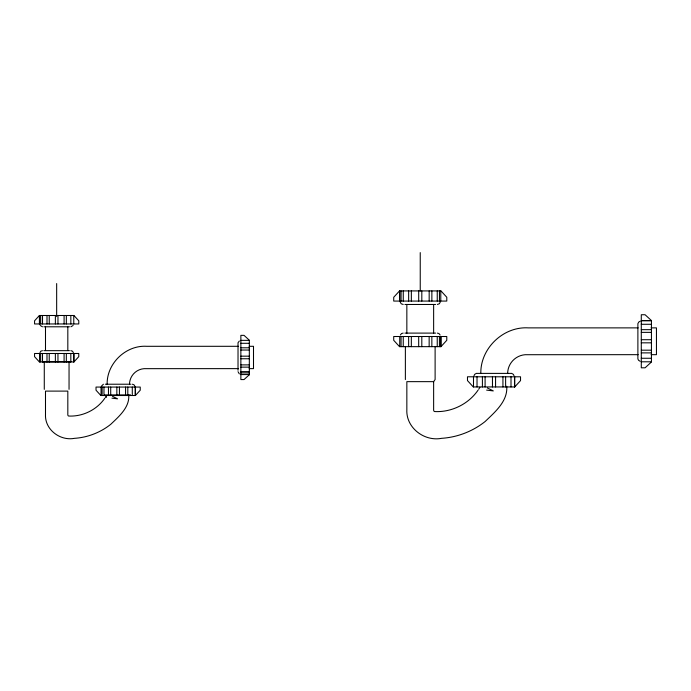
<?xml version="1.0" encoding="UTF-8"?>
<svg xmlns="http://www.w3.org/2000/svg" width="691" height="691" viewBox="0 0 691 691"><rect width="100%" height="100%" fill="white"/><g stroke="black" fill="none" stroke-linecap="round" stroke-linejoin="round"><path stroke-width="1.04" d="M39.404 323.958L39.404 315.493L73.946 315.493L78.783 320.797L78.783 323.958L34.567 323.958L34.567 320.797L39.404 315.493M39.577 323.958L39.577 315.493M40.683 323.958L40.683 315.493M42.514 323.958L42.514 315.493M46.997 323.958L46.997 315.493M49.242 323.958L49.242 315.493M55.375 323.958L55.375 315.493M57.966 323.958L57.966 315.493M64.099 323.958L64.099 315.493M66.345 323.958L66.345 315.493M70.836 323.958L70.836 315.493M73.773 323.958L73.773 315.493M399.536 301.069L399.536 290.92L440.988 290.92L446.792 297.268L446.792 301.069L393.723 301.069L393.723 297.268L399.536 290.92M399.744 301.069L399.744 290.92M401.065 301.069L401.065 290.92M403.268 301.069L403.268 290.92M408.649 301.069L408.649 290.92M411.344 301.069L411.344 290.92M418.703 301.069L418.703 290.92M421.812 301.069L421.812 290.92M429.171 301.069L429.171 290.92M431.866 301.069L431.866 290.92M437.248 301.069L437.248 290.92M439.45 301.069L439.45 290.92M440.78 301.069L440.78 290.92M107.14 384.317C106.682 363.449 125.874 344.973 146.725 346.303L238.404 346.303M129.519 384.127L129.623 382.408A15.815 15.815 0 0 1 144.03 368.666L238.421 368.631M480.824 373.503C480.262 348.454 503.307 326.29 528.321 327.88L638.147 327.88M507.678 373.278L507.799 371.214A18.977 18.977 0 0 1 525.082 354.716L638.173 354.673M40 352.54L40.812 351.209L42.445 350.657M101.473 386.114L103.417 384.222M440.253 302.2L439.277 303.807L437.317 304.472M474.017 375.654L474.726 374.315L476.358 373.39L511.668 373.39L513.301 374.315L514 375.654M400.365 335.005L401.531 333.537L403.19 333.105M105.412 397.42L106.379 395.788L106.379 397.368M478.742 389.223L479.908 387.262M73.108 325.496L70.888 326.791M478.086 390.113C468.541 404.071 451.551 412.432 434.674 411.56C433.507 411.361 433.611 409.841 433.637 408.986L433.637 381.648L435.114 379.558L435.114 346.433M104.859 398.163C96.913 409.798 82.747 416.759 68.685 416.034C67.709 415.87 67.796 414.6 67.822 413.883L67.822 391.106L45.494 391.106L45.494 414.419C44.682 429.508 60.022 441.152 74.473 438.336C87.627 437.481 100.428 432.54 110.741 424.326C118.843 416.552 129.882 407.232 128.707 394.906M73.928 361.946L78.774 356.651L78.774 353.49L34.55 353.49L34.55 356.651L39.387 361.946L73.928 361.946L73.928 353.49M135.401 395.52L140.238 390.225L140.238 387.064L96.023 387.064L96.023 390.225L100.86 395.52L135.401 395.52L135.401 387.064M440.97 346.657L446.775 340.3L446.775 336.508L393.715 336.508L393.715 340.3L399.519 346.657L440.97 346.657L440.97 336.508M514.735 386.943L520.539 380.586L520.539 376.794L467.479 376.794L467.479 380.586L473.283 386.943L514.735 386.943L514.735 376.794M239.328 341.026L238.024 342.753L238.024 370.246M640.151 321.28L638.812 321.989L637.888 323.621L637.888 358.931L638.553 360.287L640.151 361.272M403.207 304.472L401.246 303.807L400.27 302.2M404.926 304.472L435.589 304.472M641.291 320.555L651.44 320.555L651.44 361.998L645.083 367.811L641.291 367.811L641.291 314.742L645.083 314.742L651.44 320.555M641.291 320.754L651.44 320.754M641.291 324.286L651.44 324.286M42.462 326.791L40.233 325.496M43.896 326.791L69.454 326.791M651.069 327.88L656.45 327.88L656.45 354.673L651.077 354.673M641.291 329.667L651.44 329.667M641.291 332.362L651.44 332.362M404.909 333.105L435.58 333.105M437.299 333.105L438.949 333.537L440.124 335.005M641.291 339.713L651.44 339.713M240.865 340.361L249.321 340.361M641.291 342.831L651.44 342.831M240.865 343.306L249.321 343.306M249.183 346.303L253.502 346.303L253.502 368.631L249.192 368.631M240.865 347.789L249.321 347.789M240.865 350.035L249.321 350.035M641.291 350.182L651.44 350.182M43.878 350.657L69.437 350.657M70.871 350.657L72.503 351.209L73.324 352.54M641.291 352.885L651.44 352.885M240.865 356.167L249.321 356.167M641.291 358.266L651.44 358.266M240.865 358.759L249.321 358.759M42.514 361.764L70.81 361.764M641.291 361.799L651.44 361.799M240.865 364.891L249.321 364.891M240.865 367.137L249.321 367.137M240.865 371.62L249.321 371.62M240.865 372.924L249.321 372.924M240.865 374.565L249.321 374.565M433.637 381.648L406.844 381.648L406.844 409.616C405.867 427.729 424.274 441.704 441.609 438.327C457.399 437.299 472.765 431.365 485.142 421.51C494.86 412.181 508.11 400.996 506.702 386.209M105.352 384.222L130.91 384.222M132.344 384.222L133.976 384.775L134.788 386.114M486.611 390.113L493.305 390.916L487.31 387.927M104.427 394.906L130.539 394.906M111.959 398.163L117.548 398.828L112.547 396.34M239.328 373.9L238.024 371.68M514.527 376.794L514.527 386.943M511.003 376.794L511.003 386.943M505.622 376.794L505.622 386.943M502.927 376.794L502.927 386.943M495.568 376.794L495.568 386.943M492.458 376.794L492.458 386.943M485.099 376.794L485.099 386.943M482.404 376.794L482.404 386.943M477.023 376.794L477.023 386.943M473.49 376.794L473.49 386.943M440.763 336.508L440.763 346.657M439.433 336.508L439.433 346.657M437.239 336.508L437.239 346.657M433.637 304.532L433.637 333.373M431.849 336.508L431.849 346.657M429.154 336.508L429.154 346.657M421.804 336.508L421.804 346.657M420.24 252.595L420.24 291.041M418.686 336.508L418.686 346.657M411.335 336.508L411.335 346.657M408.64 336.508L408.64 346.657M406.844 304.532L406.844 333.373M405.375 346.433L405.375 379.558M403.25 336.508L403.25 346.657M401.056 336.508L401.056 346.657M399.726 336.508L399.726 346.657M135.229 387.064L135.229 395.52M132.292 387.064L132.292 395.52M127.809 387.064L127.809 395.52M125.563 387.064L125.563 395.52M119.431 387.064L119.431 395.52M116.839 387.064L116.839 395.52M110.707 387.064L110.707 395.52M108.461 387.064L108.461 395.52M103.97 387.064L103.97 395.52M102.138 387.064L102.138 395.52M101.033 387.064L101.033 395.52M73.756 353.49L73.756 361.946M70.819 353.49L70.819 361.946M69.048 361.764L69.048 389.361M67.822 326.895L67.822 350.51M66.336 353.49L66.336 361.946M64.09 353.49L64.09 361.946M57.958 353.49L57.958 361.946M56.662 283.56L56.662 316.582M55.366 353.49L55.366 361.946M49.234 353.49L49.234 361.946M46.988 353.49L46.988 361.946M45.494 326.895L45.494 350.51M44.276 361.764L44.276 389.361M42.505 353.49L42.505 361.946M40.665 353.49L40.665 361.946M39.56 353.49L39.56 361.946M249.321 374.738L244.027 379.575L240.865 379.575L240.865 335.351L244.027 335.351L249.321 340.197L249.321 374.738"/></g></svg>
